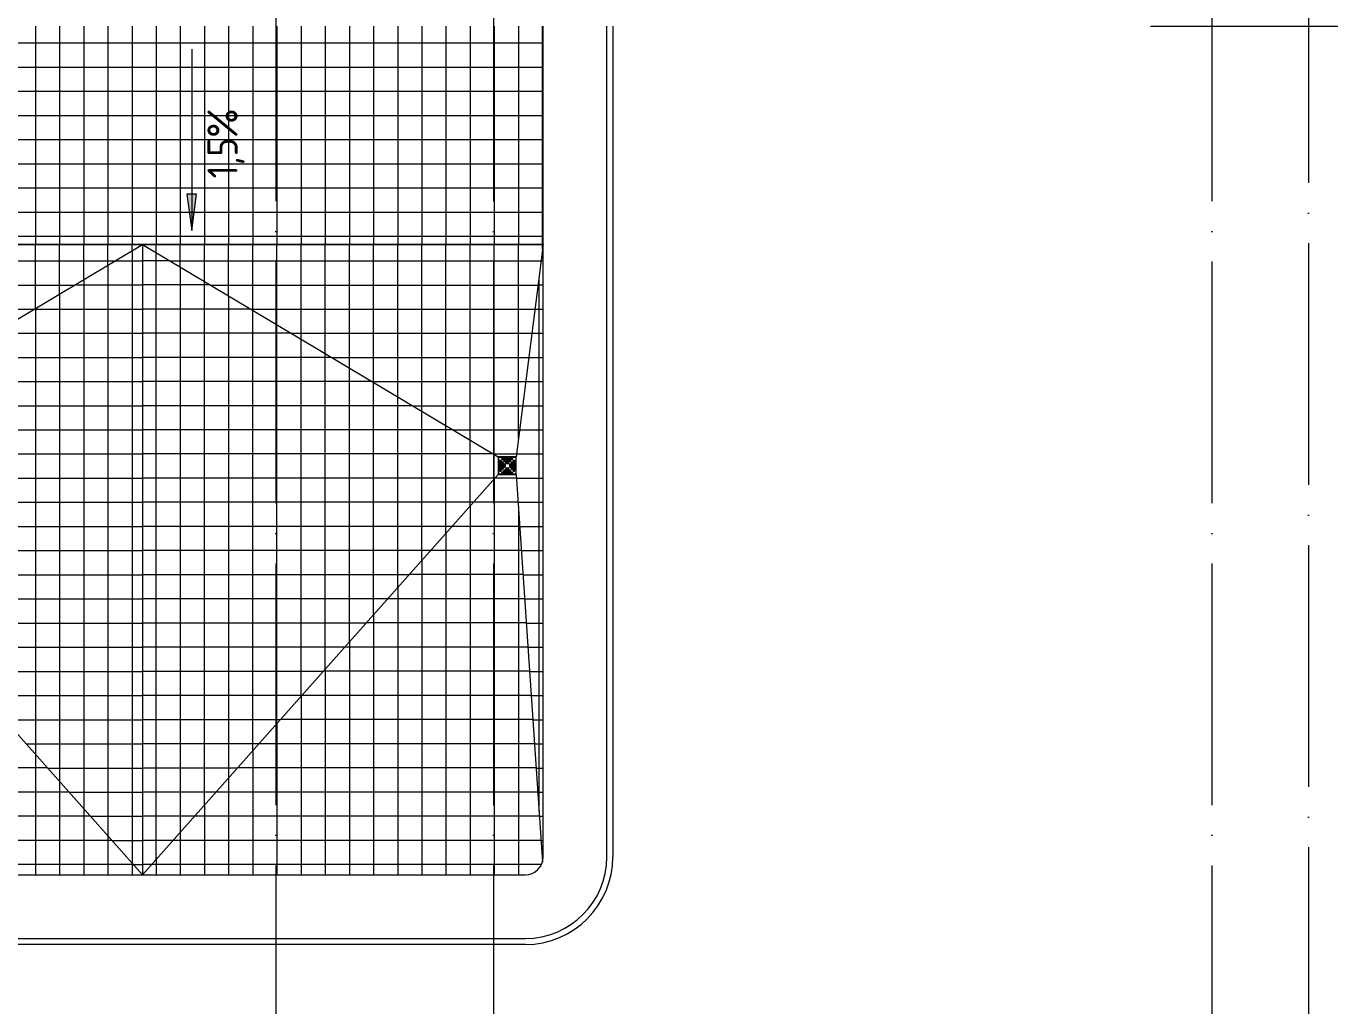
# Model space of a CAD drawing. Header units: millimetres. Extents: x -1073752 to 1436911, y -1379358 to 94781.
# Drawn here: x -1025123 to -1014325, y -1035170 to -1027058 of the extents above; entities that cross this region are included whole.
import ezdxf

# ---------------------------------------------------------------- set-up
doc = ezdxf.new("R2010")
doc.units = ezdxf.units.MM
doc.linetypes.add('ADSK_Линия сетки', pattern=[25, 20, -2.5, 0, -2.5])
for name, color, linetype, lineweight in [('Крыша', 7, 'Continuous', 9), ('Крыша штриховка', 7, 'Continuous', 9), ('Оборудование', 7, 'Continuous', 18), ('Оси', 252, 'Continuous', 9), ('Размеры', 250, 'Continuous', 9), ('Стены внутренние', 7, 'Continuous', 18), ('Стены наружные', 7, 'Continuous', 18)]:
    doc.layers.add(name, color=color, linetype=linetype, lineweight=lineweight)
doc.styles.add('GOST Common_2', font='', dxfattribs={"width": 0.9, "height": 250})
doc.styles.get('GOST Common_2').set_extended_font_data('GOST type B')

# ---------------------------------------------------------------- blocks, each defined once
blk = doc.blocks.new('2 этаж')
at = {"layer": 'Размеры', "true_color": 0x636466}
blk.add_hatch(color=251, dxfattribs=at).paths.add_polyline_path([(135029, -21033), (135068, -20733), (134989, -20733)])
at = {"layer": 'Крыша', "color": 251, "true_color": 0x636466}
for p, q in [((137931, -19341), (137931, -21149)), ((137931, -21149), (131303, -21151)), ((131303, -21150), (137939, -21150)), ((131675, -22907), (134621, -21150)), ((134621, -21150), (134621, -26368)), ((134621, -21150), (137567, -22907)), ((137939, -21150), (137715, -22907)), ((137567, -22907), (137567, -23055)), ((137715, -22907), (137567, -22907)), ((137715, -23055), (137715, -22907)), ((131675, -23055), (134621, -26368)), ((134621, -26368), (131675, -23055)), ((134621, -26368), (137567, -23055)), ((137567, -23055), (134621, -26368)), ((137567, -23055), (137715, -23055)), ((137715, -23055), (137932, -26263))]:
    blk.add_line(p, q, dxfattribs=at)
at = {"layer": 'Крыша штриховка', "color": 251, "linetype": 'Continuous', "true_color": 0x636466}
for p, q in [((133734, -19341), (133734, -21150)), ((133934, -19341), (133934, -21150)), ((134134, -19341), (134134, -21150)), ((134334, -19341), (134334, -21150)), ((134534, -19341), (134534, -21150)), ((134734, -19341), (134734, -21150)), ((134934, -19341), (134934, -21150)), ((135134, -19341), (135134, -21150)), ((135334, -19341), (135334, -21150)), ((135534, -19341), (135534, -21149)), ((135734, -19341), (135734, -21149)), ((135934, -19341), (135934, -21149)), ((136134, -19341), (136134, -21149)), ((136334, -19341), (136334, -21149)), ((136534, -19341), (136534, -21149)), ((136734, -19341), (136734, -21149)), ((136934, -19341), (136934, -21149)), ((137134, -19341), (137134, -21149)), ((137334, -19341), (137334, -21149)), ((137534, -19341), (137534, -21149)), ((137734, -19341), (137734, -21149)), ((137931, -19484), (131303, -19484)), ((137931, -19684), (131303, -19684)), ((137931, -19884), (131303, -19884)), ((137931, -20084), (131303, -20084)), ((137931, -20284), (131303, -20284)), ((137931, -20484), (131303, -20484)), ((137931, -20684), (131303, -20684)), ((137931, -20884), (131303, -20884)), ((137931, -21084), (131303, -21084)), ((133734, -21679), (133734, -21150)), ((133934, -21559), (133934, -21150)), ((134134, -21440), (134134, -21150)), ((134334, -21321), (134334, -21150)), ((134534, -21201), (134534, -21150)), ((134734, -21217), (134734, -21150)), ((134934, -21337), (134934, -21150)), ((135134, -21456), (135134, -21150)), ((135334, -21575), (135334, -21150)), ((135534, -21694), (135534, -21150)), ((135734, -21814), (135734, -21150)), ((135934, -21933), (135934, -21150)), ((136134, -22052), (136134, -21150)), ((136334, -22172), (136334, -21150)), ((136534, -22291), (136534, -21150)), ((136734, -22410), (136734, -21150)), ((136934, -22530), (136934, -21150)), ((137134, -22649), (137134, -21150)), ((137334, -22768), (137334, -21150)), ((137534, -22888), (137534, -21150)), ((137734, -22757), (137734, -21150)), ((137934, -21188), (137934, -21150)), ((134534, -21202), (134534, -26269)), ((134735, -26240), (134735, -21218)), ((131320, -21285), (134395, -21285)), ((134334, -21321), (134334, -26045)), ((134396, -21284), (134621, -21284)), ((134845, -21284), (134621, -21284)), ((134847, -21285), (137922, -21285)), ((134935, -26015), (134935, -21337)), ((137922, -21284), (137939, -21284)), ((131346, -21485), (134060, -21485)), ((134061, -21484), (134621, -21484)), ((134134, -21441), (134134, -25820)), ((135180, -21484), (134621, -21484)), ((135135, -25790), (135135, -21457)), ((135182, -21485), (137896, -21485)), ((137896, -21484), (137939, -21484)), ((137904, -21427), (137904, -25845)), ((133934, -21560), (133934, -25595)), ((135335, -25566), (135335, -21576)), ((131371, -21684), (133725, -21684)), ((133726, -21684), (134621, -21684)), ((133734, -21679), (133734, -25370)), ((135516, -21684), (134621, -21684)), ((135517, -21684), (137871, -21684)), ((135535, -25341), (135535, -21695)), ((137871, -21684), (137939, -21684)), ((133391, -21884), (134621, -21884)), ((135851, -21884), (134621, -21884)), ((135734, -25116), (135734, -21814)), ((135852, -21884), (137845, -21884)), ((137845, -21884), (137939, -21884)), ((135934, -24891), (135934, -21934)), ((133055, -22084), (134621, -22084)), ((136186, -22084), (134621, -22084)), ((136134, -24666), (136134, -22053)), ((136188, -22084), (137820, -22084)), ((137820, -22084), (137939, -22084)), ((136334, -24441), (136334, -22172)), ((132720, -22284), (134621, -22284)), ((136522, -22284), (134621, -22284)), ((136523, -22284), (137794, -22284)), ((136534, -24216), (136534, -22291)), ((137794, -22284), (137939, -22284)), ((136734, -23992), (136734, -22411)), ((132385, -22484), (134621, -22484)), ((136857, -22484), (134621, -22484)), ((136858, -22484), (137769, -22484)), ((136934, -23767), (136934, -22530)), ((137769, -22484), (137939, -22484)), ((137134, -23542), (137134, -22649)), ((132050, -22684), (134621, -22684)), ((137192, -22684), (134621, -22684)), ((137193, -22684), (137743, -22684)), ((137334, -23317), (137334, -22768)), ((137743, -22684), (137939, -22684)), ((131714, -22884), (134621, -22884)), ((137528, -22884), (134621, -22884)), ((137528, -22884), (137718, -22884)), ((137534, -23092), (137534, -22888)), ((137718, -22884), (137939, -22884)), ((131700, -23084), (134621, -23084)), ((137542, -23084), (134621, -23084)), ((137534, -23092), (137534, -26368)), ((137717, -23083), (137542, -23083)), ((137717, -23084), (137939, -23084)), ((131878, -23284), (134621, -23284)), ((137364, -23284), (134621, -23284)), ((137334, -23317), (137334, -26368)), ((137730, -23283), (137364, -23283)), ((137730, -23284), (137939, -23284)), ((137734, -23335), (137734, -26368)), ((132056, -23484), (134621, -23484)), ((137186, -23484), (134621, -23484)), ((137744, -23483), (137186, -23483)), ((137744, -23484), (137939, -23484)), ((137134, -23542), (137134, -26368)), ((132234, -23684), (134621, -23684)), ((137008, -23684), (134621, -23684)), ((137757, -23683), (137008, -23683)), ((137758, -23684), (137939, -23684)), ((136934, -23767), (136934, -26368)), ((132412, -23884), (134621, -23884)), ((136830, -23884), (134621, -23884)), ((137771, -23883), (136831, -23883)), ((137771, -23884), (137939, -23884)), ((136734, -23992), (136734, -26368)), ((132590, -24084), (134621, -24084)), ((136652, -24084), (134621, -24084)), ((137785, -24083), (136653, -24083)), ((137785, -24084), (137939, -24084)), ((132768, -24284), (134621, -24284)), ((136474, -24284), (134621, -24284)), ((137798, -24283), (136475, -24283)), ((136534, -24217), (136534, -26368)), ((137798, -24284), (137939, -24284)), ((132945, -24484), (134621, -24484)), ((136297, -24484), (134621, -24484)), ((137812, -24483), (136297, -24483)), ((136334, -24442), (136334, -26368)), ((137812, -24484), (137939, -24484)), ((133123, -24684), (134621, -24684)), ((136119, -24684), (134621, -24684)), ((137825, -24683), (136119, -24683)), ((136134, -24667), (136134, -26368)), ((137825, -24684), (137939, -24684)), ((133301, -24884), (134621, -24884)), ((135941, -24884), (134621, -24884)), ((135934, -24892), (135934, -26368)), ((137839, -24883), (135941, -24883)), ((137839, -24884), (137939, -24884)), ((133479, -25084), (134621, -25084)), ((135763, -25084), (134621, -25084)), ((135734, -25116), (135734, -26368)), ((137852, -25083), (135764, -25083)), ((137852, -25084), (137939, -25084)), ((133657, -25284), (134621, -25284)), ((133734, -25371), (133734, -26368)), ((135585, -25284), (134621, -25284)), ((135534, -25341), (135534, -26368)), ((137866, -25283), (135586, -25283)), ((137866, -25284), (137939, -25284)), ((133834, -25483), (131363, -25483)), ((133835, -25484), (134621, -25484)), ((135407, -25484), (134621, -25484)), ((135334, -25566), (135334, -26368)), ((137879, -25483), (135408, -25483)), ((137879, -25484), (137939, -25484)), ((134012, -25683), (131349, -25683)), ((133934, -25596), (133934, -26368)), ((134013, -25684), (134621, -25684)), ((135229, -25684), (134621, -25684)), ((137893, -25683), (135230, -25683)), ((137893, -25684), (137939, -25684)), ((135134, -25791), (135134, -26368)), ((134190, -25883), (131336, -25883)), ((134134, -25821), (134134, -26368)), ((134190, -25884), (134621, -25884)), ((135052, -25884), (134621, -25884)), ((137906, -25883), (135052, -25883)), ((137906, -25884), (137939, -25884)), ((134934, -26016), (134934, -26368)), ((134368, -26083), (131322, -26083)), ((134334, -26046), (134334, -26368)), ((134368, -26084), (134621, -26084)), ((134874, -26084), (134621, -26084)), ((137920, -26083), (134874, -26083)), ((137920, -26084), (137939, -26084)), ((134546, -26283), (131318, -26283)), ((134534, -26270), (134534, -26368)), ((134546, -26284), (134621, -26284)), ((134696, -26284), (134621, -26284)), ((137924, -26283), (134696, -26283)), ((134734, -26241), (134734, -26368))]:
    blk.add_line(p, q, dxfattribs=at)
at = {"layer": 'Оборудование', "color": 251, "true_color": 0x636466}
for p, q in [((137571, -23051), (137571, -22911)), ((137571, -22911), (137711, -22911)), ((137578, -22941), (137578, -23021)), ((137581, -22941), (137581, -23021)), ((137588, -22941), (137588, -23021)), ((137591, -22941), (137591, -23021)), ((137594, -22957), (137594, -23005)), ((137597, -22957), (137597, -23005)), ((137601, -22919), (137681, -22919)), ((137601, -22921), (137681, -22921)), ((137601, -22929), (137681, -22929)), ((137601, -22931), (137681, -22931)), ((137604, -22957), (137604, -23005)), ((137607, -22957), (137607, -23005)), ((137610, -22973), (137610, -22989)), ((137613, -22973), (137613, -22989)), ((137617, -22935), (137665, -22935)), ((137617, -22937), (137665, -22937)), ((137617, -22945), (137665, -22945)), ((137617, -22947), (137665, -22947)), ((137620, -22973), (137620, -22989)), ((137623, -22973), (137623, -22989)), ((137633, -22951), (137649, -22951)), ((137633, -22953), (137649, -22953)), ((137633, -22961), (137649, -22961)), ((137633, -22963), (137649, -22963)), ((137659, -22973), (137659, -22989)), ((137662, -22973), (137662, -22989)), ((137669, -22973), (137669, -22989)), ((137672, -22973), (137672, -22989)), ((137675, -22957), (137675, -23005)), ((137678, -22957), (137678, -23005)), ((137685, -22957), (137685, -23005)), ((137688, -22957), (137688, -23005)), ((137691, -22941), (137691, -23021)), ((137694, -22941), (137694, -23021)), ((137701, -22941), (137701, -23021)), ((137704, -22941), (137704, -23021)), ((137711, -22911), (137711, -23051)), ((137711, -23051), (137571, -23051)), ((137601, -23031), (137681, -23031)), ((137601, -23034), (137681, -23034)), ((137601, -23041), (137681, -23041)), ((137601, -23044), (137681, -23044)), ((137617, -23015), (137665, -23015)), ((137617, -23018), (137665, -23018)), ((137617, -23025), (137665, -23025)), ((137617, -23028), (137665, -23028)), ((137633, -22999), (137649, -22999)), ((137633, -23002), (137649, -23002)), ((137633, -23009), (137649, -23009)), ((137633, -23012), (137649, -23012))]:
    blk.add_line(p, q, dxfattribs=at)
for centre, radius, start, end in [((137585, -22941), 6.24, 0, 180), ((137585, -22941), 3.76, 0, 180), ((137601, -22925), 6.24, 90, 270), ((137601, -22957), 6.24, 0, 180), ((137601, -22925), 3.76, 90, 270), ((137601, -22957), 3.76, 0, 180), ((137617, -22941), 6.24, 90, 270), ((137617, -22973), 6.24, 0, 180), ((137617, -22989), 6.24, 180, 0), ((137617, -22941), 3.76, 90, 270), ((137617, -22973), 3.76, 0, 180), ((137617, -22989), 3.76, 180, 0), ((137633, -22957), 6.24, 90, 270), ((137633, -22957), 3.76, 90, 270), ((137649, -22957), 6.24, 270, 90), ((137649, -22957), 3.76, 270, 90), ((137665, -22973), 6.24, 0, 180), ((137665, -22989), 6.24, 180, 0), ((137665, -22973), 3.76, 0, 180), ((137665, -22989), 3.76, 180, 0), ((137665, -22941), 6.24, 270, 90), ((137665, -22941), 3.76, 270, 90), ((137681, -22957), 6.24, 0, 180), ((137681, -22957), 3.76, 0, 180), ((137681, -22925), 6.24, 270, 90), ((137681, -22925), 3.76, 270, 90), ((137697, -22941), 6.24, 0, 180), ((137697, -22941), 3.76, 0, 180), ((137585, -23021), 6.24, 180, 0), ((137585, -23021), 3.76, 180, 0), ((137601, -23005), 6.24, 180, 0), ((137601, -23038), 6.24, 90, 270), ((137601, -23005), 3.76, 180, 0), ((137601, -23038), 3.76, 90, 270), ((137617, -23022), 6.24, 90, 270), ((137617, -23022), 3.76, 90, 270), ((137633, -23006), 6.24, 90, 270), ((137633, -23006), 3.76, 90, 270), ((137649, -23006), 6.24, 270, 90), ((137649, -23006), 3.76, 270, 90), ((137665, -23022), 6.24, 270, 90), ((137665, -23022), 3.76, 270, 90), ((137681, -23005), 6.24, 180, 0), ((137681, -23005), 3.76, 180, 0), ((137681, -23038), 6.24, 270, 90), ((137681, -23038), 3.76, 270, 90), ((137697, -23021), 6.24, 180, 0), ((137697, -23021), 3.76, 180, 0)]:
    blk.add_arc(centre, radius, start, end, dxfattribs=at)
at = {"layer": 'Оси', "color": 251, "linetype": 'ADSK_Линия сетки', "ltscale": 100, "true_color": 0x636466}
for p, q in [((135726, 33711), (135726, -32265)), ((137526, 33711), (137526, -32265)), ((143476, 33711), (143476, -30995)), ((144276, -1139), (144276, -32265))]:
    blk.add_line(p, q, dxfattribs=at)
at = {"layer": 'Размеры', "color": 251, "lineweight": 20, "true_color": 0x636466}
blk.add_line((135028, -19533), (135029, -21033), dxfattribs=at)
at = {"layer": 'Размеры', "color": 251, "true_color": 0x636466}
for p, q in [((135068, -20733), (134989, -20733)), ((134989, -20733), (135029, -21033)), ((135029, -21033), (135068, -20733))]:
    blk.add_line(p, q, dxfattribs=at)
at = {"layer": 'Стены внутренние', "color": 251, "true_color": 0x636466}
for p, q in [((137939, -26220), (137939, -19341)), ((138466, -26220), (138466, -19341)), ((138516, -19341), (138516, -26220)), ((131451, -26368), (137791, -26368)), ((131451, -26895), (137791, -26895)), ((137791, -26945), (131451, -26945))]:
    blk.add_line(p, q, dxfattribs=at)
for radius in [148, 675, 725]:
    blk.add_arc((137791, -26220), radius, 270, 0, dxfattribs=at)
at = {"layer": 'Стены наружные', "color": 251, "true_color": 0x636466}
for p, q in [((142971, -19346), (142971, -19341)), ((148011, -19346), (142971, -19346)), ((143511, -19341), (143511, -19346))]:
    blk.add_line(p, q, dxfattribs=at)
at = {"layer": 'Размеры', "color": 251, "true_color": 0x636466, "style": 'GOST Common_2', "width": 0.9}
blk.add_text('1,5%%%', height=250, rotation=90, dxfattribs=at).set_placement((135408, -20602))

msp = doc.modelspace()

# ---------------------------------------------------------------- block references
msp.add_blockref('2 этаж', (-1158779.2, -1007716.5))

doc.saveas('drawing.dxf')
